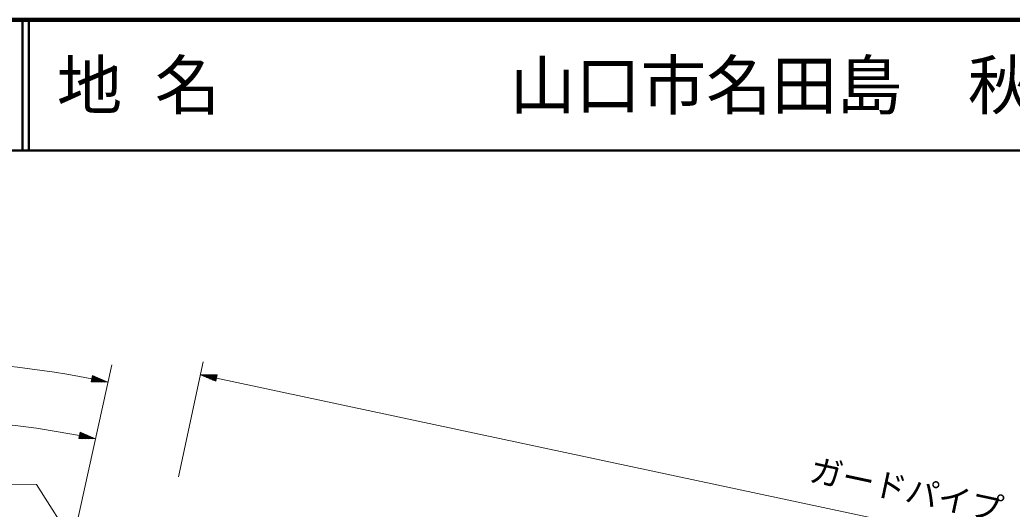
# Model space of a CAD drawing. Units: millimetres, scale not verified. Extents: x 40000 to 680000, y 20000 to 380000.
# Drawn here: x 367555 to 443420, y 342562 to 380000 of the extents above; entities that cross this region are included whole.
import ezdxf
from ezdxf.enums import TextEntityAlignment as Align

# ---------------------------------------------------------------- set-up
doc = ezdxf.new("R2010")
doc.units = ezdxf.units.MM
doc.header["$LTSCALE"] = 1000
for name, color, linetype, lineweight in [('M-BGD', 7, 'Continuous', 13), ('M-STR-HTXT', 7, 'Continuous', 13), ('M-TTL', 2, 'Continuous', 140), ('M-TTL-LINE', 7, 'Continuous', 50)]:
    doc.layers.add(name, color=color, linetype=linetype, lineweight=lineweight)
doc.layers.add('M-TTL-TXT', color=7, linetype='Continuous')
doc.styles.add('ＭＳ ゴシック', font='')
doc.styles.get('ＭＳ ゴシック').set_extended_font_data('MS Gothic')

msp = doc.modelspace()

# ---------------------------------------------------------------- linework, layer by layer
at = {"layer": 'M-BGD'}
msp.add_lwpolyline([(372386, 328227), (373349, 332433), (373028, 335819), (371709, 339919), (368822, 344446), (344689, 344696), (342799, 344161), (343798, 327264), (344029, 318976)], dxfattribs=at)
at = {"layer": 'M-STR-HTXT'}
for p, q in [((371786, 340846), (374596, 353606)), ((379690, 345023), (381566, 353825)), ((373104, 352788), (373000, 352299)), ((374275, 352283), (373104, 352788)), ((381357, 352847), (382528, 352342)), ((381357, 352847), (382632, 352831)), ((381357, 352847), (382580, 352587)), ((382590, 352636), (381612, 352844)), ((381867, 352841), (382601, 352685)), ((382611, 352733), (382122, 352838)), ((382377, 352834), (382622, 352782)), ((382528, 352342), (382632, 352831)), ((374275, 352283), (373000, 352299)), ((373255, 352296), (373011, 352348)), ((373021, 352397), (373510, 352293)), ((373765, 352290), (373031, 352446)), ((373042, 352495), (374020, 352287)), ((374275, 352283), (373052, 352543)), ((373063, 352592), (374041, 352384)), ((373807, 352485), (373073, 352641)), ((373084, 352690), (373573, 352586)), ((373338, 352687), (373094, 352739)), ((382570, 352538), (381591, 352746)), ((381826, 352645), (382559, 352489)), ((382549, 352440), (382060, 352544)), ((382294, 352443), (382538, 352391)), ((382580, 352587), (497961, 327993)), ((372178, 348446), (372074, 347957)), ((372136, 348250), (373114, 348041)), ((372880, 348142), (372147, 348299)), ((372157, 348348), (372646, 348243)), ((372412, 348345), (372168, 348397)), ((373348, 347940), (372178, 348446)), ((373348, 347940), (372074, 347957)), ((372329, 347953), (372084, 348006)), ((372095, 348054), (372584, 347950)), ((372838, 347947), (372105, 348103)), ((372115, 348152), (373093, 347944)), ((373348, 347940), (372126, 348201))]:
    msp.add_line(p, q, dxfattribs=at)
for centre, radius, start, end in [((358645, 278789), 75138, 78.94701, 125.28645), ((358648, 279042), 70449, 78.97273, 121.983)]:
    msp.add_arc(centre, radius, start, end, dxfattribs=at)
at = {"layer": 'M-TTL'}
msp.add_line((680000, 380000), (40000, 380000), dxfattribs=at)
at = {"layer": 'M-TTL-LINE'}
for p, q in [((367750, 380000), (367750, 370000)), ((368250, 380000), (368250, 370000)), ((40000, 370000), (680000, 370000))]:
    msp.add_line(p, q, dxfattribs=at)

# ---------------------------------------------------------------- texts
at = {"layer": 'M-STR-HTXT', "style": 'ＭＳ ゴシック'}
msp.add_text('ガードパイプ  L=119.0', height=1833, rotation=347.967, dxfattribs=at).set_placement((440521, 341463), align=Align.BOTTOM_CENTER)
at = {"layer": 'M-TTL-TXT', "style": 'ＭＳ ゴシック'}
for s, p in [('地 名', (370380, 375000)), ('山口市名田島\u3000秋穂二島', (405024, 375000))]:
    msp.add_text(s, height=3666, dxfattribs=at).set_placement(p, align=Align.MIDDLE_LEFT)

doc.saveas('drawing.dxf')
